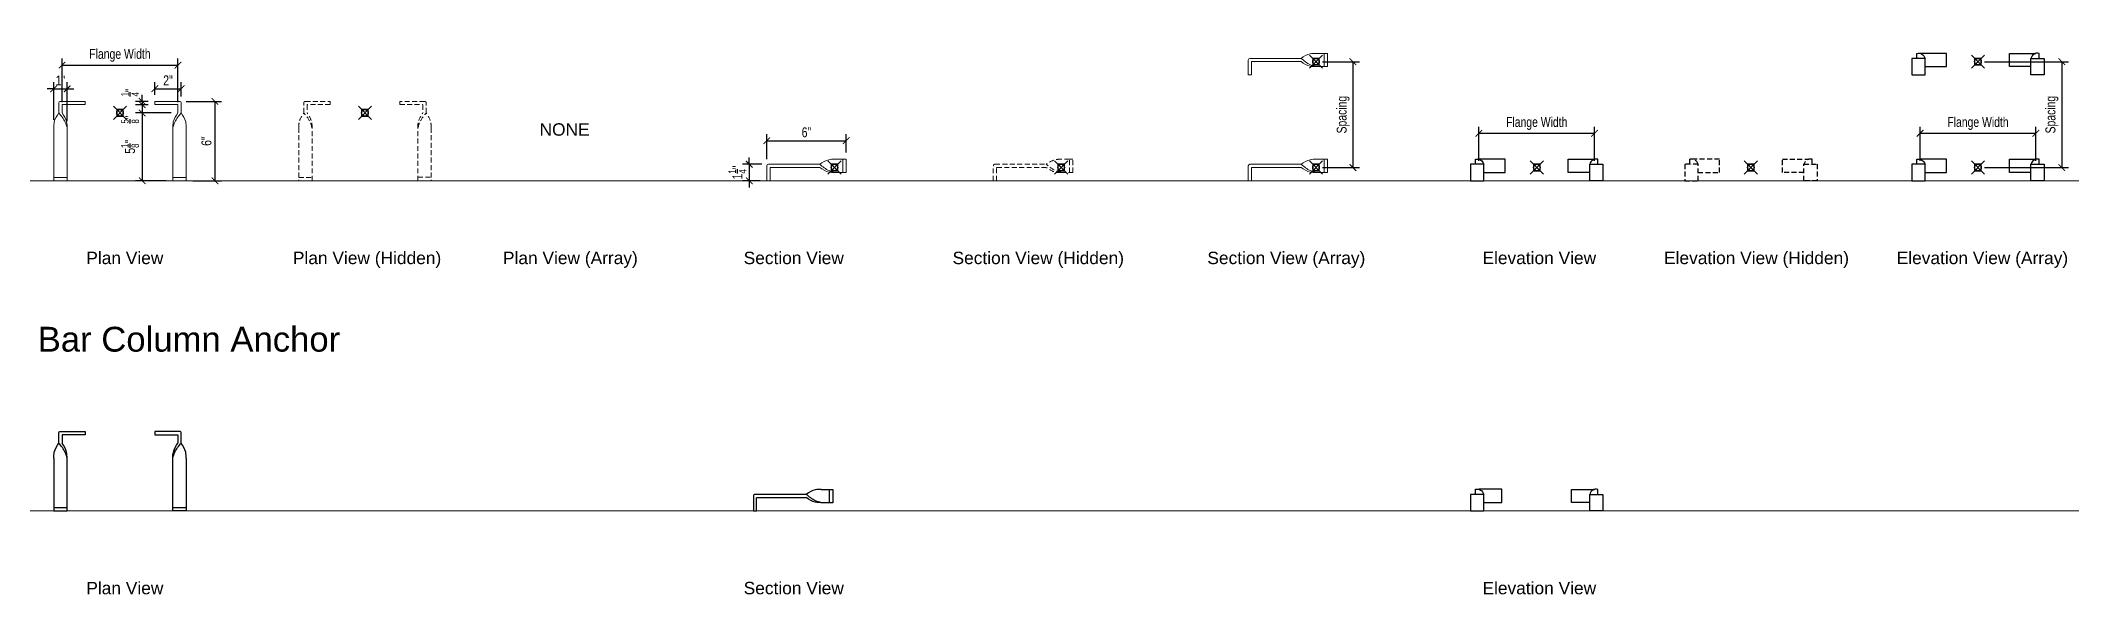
# Model space of a CAD drawing. Header units: inches. Extents: x 35 to 188, y 46 to 88.
import ezdxf
from ezdxf.enums import TextEntityAlignment as Align

# ---------------------------------------------------------------- set-up
doc = ezdxf.new("R2010")
doc.units = ezdxf.units.IN
doc.header["$LTSCALE"] = 48
doc.header["$MEASUREMENT"] = 0
doc.header["$PDMODE"] = 99
doc.header["$PDSIZE"] = 0.5
doc.linetypes.add('HIDDEN2', pattern=[0.1875, 0.125, -0.0625])
for name, color, linetype, lineweight in [('A-Anno-Dims', 211, 'Continuous', 25), ('A-Detl-Fine', 90, 'Continuous', 18), ('G-Anno-Ttlb', 213, 'Continuous', 50)]:
    doc.layers.add(name, color=color, linetype=linetype, lineweight=lineweight)
doc.layers.add('G-Anno-Nplt', color=140, linetype='Continuous', lineweight=18, plot=False)
doc.styles.add('Arch-Dim', font='arial.ttf', dxfattribs={"width": 0.75})
doc.styles.add('RomanS', font='romans.shx')
doc.dimstyles.new('Aec-Arch-I-96', dxfattribs={"dimscale": 96, "dimtxt": 0.09375, "dimasz": 0.0625, "dimexe": 0.0625, "dimexo": 0.0625, "dimgap": 0.03125, "dimtad": 1, "dimdec": 4, "dimzin": 3, "dimdsep": 46, "dimlunit": 4, "dimtxsty": 'Arch-Dim', "dimblk": 'ARCHTICK', "dimcen": 0.09375, "dimazin": 2, "dimtfac": 0.75, "dimtdec": 4, "dimtix": 1, "dimtmove": 2, "dimatfit": 2, "dimfxl": 1, "dimtolj": 1, "dimtzin": 0, "dimarcsym": 0})

# ---------------------------------------------------------------- blocks, each defined once
blk = doc.blocks.new('Anno_Title_T2')
at = {"color": 0, "linetype": 'ByBlock', "lineweight": -2, "style": 'RomanS'}
blk.add_attdef('TITLE', (0, 0.5), '', height=1.25, dxfattribs=at)
blk.add_attdef('SCALE', text='', height=0.75, dxfattribs=at).set_placement((0, -0.5), align=Align.TOP_LEFT)
blk = doc.blocks.new('_ArchTick')
at = {"color": 0, "linetype": 'ByBlock', "const_width": 0.15}
blk.add_lwpolyline([(-0.5, -0.5), (0.5, 0.5)], dxfattribs=at)
blk = doc.blocks.new('*D7')
at = {"layer": 'A-Anno-Dims', "color": 8, "lineweight": -2, "transparency": 16777216}
for p, q in [((36.5, 83.18), (36.5, 86.49)), ((36.5, 85.99), (45.25, 85.99)), ((45.25, 83.18), (45.25, 86.49))]:
    blk.add_line(p, q, dxfattribs=at)
at = {"layer": 'Defpoints', "color": 0, "transparency": 16777216}
for p in [(45.25, 85.99), (36.5, 82.68), (45.25, 82.68)]:
    blk.add_point(p, dxfattribs=at)
at = {"layer": 'A-Anno-Dims', "color": 8, "lineweight": -2, "transparency": 16777216, "xscale": 0.5, "yscale": 0.5, "zscale": 0.5, "rotation": 180}
blk.add_blockref('_ArchTick', (36.5, 85.99), dxfattribs=at)
at = {"layer": 'A-Anno-Dims', "color": 8, "lineweight": -2, "transparency": 16777216, "xscale": 0.5, "yscale": 0.5, "zscale": 0.5}
blk.add_blockref('_ArchTick', (45.25, 85.99), dxfattribs=at)
at = {"layer": 'A-Anno-Dims', "color": 0, "transparency": 16777216, "insert": (40.87, 86.73), "char_height": 0.75, "attachment_point": 5, "style": 'Arch-Dim'}
blk.add_mtext('\\A1;Flange Width', dxfattribs=at)
blk = doc.blocks.new('_Open90')
at = {"color": 0, "linetype": 'ByBlock', "lineweight": -2}
for p, q in [((0, 0), (-1, 0)), ((-0.5, 0.5), (0, 0)), ((0, 0), (-0.5, -0.5))]:
    blk.add_line(p, q, dxfattribs=at)
blk = doc.blocks.new('*D8')
at = {"layer": 'A-Anno-Dims', "color": 8, "lineweight": -2, "transparency": 16777216}
for p, q in [((43, 83.25), (42.05, 83.25)), ((43, 83), (42.05, 83)), ((42.55, 83.25), (42.55, 83.75)), ((42.55, 83.25), (42.55, 83)), ((42.55, 83), (42.55, 82.5))]:
    blk.add_line(p, q, dxfattribs=at)
at = {"layer": 'Defpoints', "color": 0, "transparency": 16777216}
for p in [(42.55, 83), (43.5, 83.25), (43.5, 83)]:
    blk.add_point(p, dxfattribs=at)
at = {"layer": 'A-Anno-Dims', "color": 8, "lineweight": -2, "transparency": 16777216, "xscale": 0.5, "yscale": 0.5, "zscale": 0.5}
for p, rotation in [((42.55, 83.25), 270), ((42.55, 83), 90)]:
    blk.add_blockref('_ArchTick', p, dxfattribs=dict(at, rotation=rotation))
at = {"layer": 'A-Anno-Dims', "color": 0, "transparency": 16777216, "insert": (41.64, 83.93), "char_height": 0.75, "attachment_point": 5, "rotation": 90, "style": 'Arch-Dim'}
blk.add_mtext('\\A1;{\\H0.750000x;\\S1/4;}"', dxfattribs=at)
blk = doc.blocks.new('*D9')
at = {"layer": 'A-Anno-Dims', "color": 8, "lineweight": -2, "transparency": 16777216}
for p, q in [((43, 83), (42.05, 83)), ((42.55, 83), (42.55, 82.38)), ((44.75, 82.38), (42.05, 82.38))]:
    blk.add_line(p, q, dxfattribs=at)
at = {"layer": 'Defpoints', "color": 0, "transparency": 16777216}
for p in [(43.5, 83), (42.55, 82.38), (45.25, 82.38)]:
    blk.add_point(p, dxfattribs=at)
at = {"layer": 'A-Anno-Dims', "color": 8, "lineweight": -2, "transparency": 16777216, "xscale": 0.5, "yscale": 0.5, "zscale": 0.5}
for p, rotation in [((42.55, 83), 90), ((42.55, 82.38), 270)]:
    blk.add_blockref('_ArchTick', p, dxfattribs=dict(at, rotation=rotation))
at = {"layer": 'A-Anno-Dims', "color": 0, "transparency": 16777216, "insert": (41.64, 81.88), "char_height": 0.75, "attachment_point": 5, "rotation": 90, "style": 'Arch-Dim'}
blk.add_mtext('\\A1;{\\H0.750000x;\\S5/8;}"', dxfattribs=at)
blk = doc.blocks.new('*D10')
at = {"layer": 'A-Anno-Dims', "color": 8, "lineweight": -2, "transparency": 16777216}
for p, q in [((44.75, 82.38), (42.05, 82.38)), ((42.55, 82.38), (42.55, 77.25)), ((44.37, 77.25), (42.05, 77.25))]:
    blk.add_line(p, q, dxfattribs=at)
at = {"layer": 'Defpoints', "color": 0, "transparency": 16777216}
for p in [(45.25, 82.38), (42.55, 77.25), (44.87, 77.25)]:
    blk.add_point(p, dxfattribs=at)
at = {"layer": 'A-Anno-Dims', "color": 8, "lineweight": -2, "transparency": 16777216, "xscale": 0.5, "yscale": 0.5, "zscale": 0.5}
for p, rotation in [((42.55, 82.38), 90), ((42.55, 77.25), 270)]:
    blk.add_blockref('_ArchTick', p, dxfattribs=dict(at, rotation=rotation))
at = {"layer": 'A-Anno-Dims', "color": 0, "transparency": 16777216, "insert": (41.63, 79.82), "char_height": 0.75, "attachment_point": 5, "rotation": 90, "style": 'Arch-Dim'}
blk.add_mtext('\\A1;5{\\H0.750000x;\\S1/8;}"', dxfattribs=at)
blk = doc.blocks.new('*D11')
at = {"layer": 'A-Anno-Dims', "color": 8, "lineweight": -2, "transparency": 16777216}
for p, q in [((45.87, 83.25), (48.55, 83.25)), ((48.05, 83.25), (48.05, 77.25)), ((46.37, 77.25), (48.55, 77.25))]:
    blk.add_line(p, q, dxfattribs=at)
at = {"layer": 'Defpoints', "color": 0, "transparency": 16777216}
for p in [(45.37, 83.25), (45.87, 77.25), (48.05, 77.25)]:
    blk.add_point(p, dxfattribs=at)
at = {"layer": 'A-Anno-Dims', "color": 8, "lineweight": -2, "transparency": 16777216, "xscale": 0.5, "yscale": 0.5, "zscale": 0.5}
for p, rotation in [((48.05, 83.25), 90), ((48.05, 77.25), 270)]:
    blk.add_blockref('_ArchTick', p, dxfattribs=dict(at, rotation=rotation))
at = {"layer": 'A-Anno-Dims', "color": 0, "transparency": 16777216, "insert": (47.41, 80.25), "char_height": 0.75, "attachment_point": 5, "rotation": 90, "style": 'Arch-Dim'}
blk.add_mtext('\\A1;6"', dxfattribs=at)
blk = doc.blocks.new('*D12')
at = {"layer": 'A-Anno-Dims', "color": 8, "lineweight": -2, "transparency": 16777216}
for p, q in [((43.5, 83.75), (43.5, 84.71)), ((45.5, 83.63), (45.5, 84.71)), ((43.5, 84.21), (45.5, 84.21))]:
    blk.add_line(p, q, dxfattribs=at)
at = {"layer": 'Defpoints', "color": 0, "transparency": 16777216}
for p in [(43.5, 83.25), (45.5, 84.21), (45.5, 83.13)]:
    blk.add_point(p, dxfattribs=at)
at = {"layer": 'A-Anno-Dims', "color": 8, "lineweight": -2, "transparency": 16777216, "xscale": 0.5, "yscale": 0.5, "zscale": 0.5, "rotation": 180}
blk.add_blockref('_ArchTick', (43.5, 84.21), dxfattribs=at)
at = {"layer": 'A-Anno-Dims', "color": 8, "lineweight": -2, "transparency": 16777216, "xscale": 0.5, "yscale": 0.5, "zscale": 0.5}
blk.add_blockref('_ArchTick', (45.5, 84.21), dxfattribs=at)
at = {"layer": 'A-Anno-Dims', "color": 0, "transparency": 16777216, "insert": (44.5, 84.84), "char_height": 0.75, "attachment_point": 5, "style": 'Arch-Dim'}
blk.add_mtext('\\A1;2"', dxfattribs=at)
blk = doc.blocks.new('*D13')
at = {"layer": 'A-Anno-Dims', "color": 8, "lineweight": -2, "transparency": 16777216}
for p, q in [((89.74, 78.88), (89.74, 80.78)), ((89.74, 80.28), (95.74, 80.28)), ((95.74, 79.38), (95.74, 80.78))]:
    blk.add_line(p, q, dxfattribs=at)
at = {"layer": 'Defpoints', "color": 0, "transparency": 16777216}
for p in [(95.74, 80.28), (89.74, 78.38), (95.74, 78.88)]:
    blk.add_point(p, dxfattribs=at)
at = {"layer": 'A-Anno-Dims', "color": 8, "lineweight": -2, "transparency": 16777216, "xscale": 0.5, "yscale": 0.5, "zscale": 0.5, "rotation": 180}
blk.add_blockref('_ArchTick', (89.74, 80.28), dxfattribs=at)
at = {"layer": 'A-Anno-Dims', "color": 8, "lineweight": -2, "transparency": 16777216, "xscale": 0.5, "yscale": 0.5, "zscale": 0.5}
blk.add_blockref('_ArchTick', (95.74, 80.28), dxfattribs=at)
at = {"layer": 'A-Anno-Dims', "color": 0, "transparency": 16777216, "insert": (92.74, 80.91), "char_height": 0.75, "attachment_point": 5, "style": 'Arch-Dim'}
blk.add_mtext('\\A1;6"', dxfattribs=at)
blk = doc.blocks.new('*D14')
at = {"layer": 'A-Anno-Dims', "color": 8, "lineweight": -2, "transparency": 16777216}
for p, q in [((89.37, 78.5), (87.92, 78.5)), ((88.42, 78.5), (88.42, 79)), ((88.42, 78.5), (88.42, 77.25)), ((89.24, 77.25), (87.92, 77.25)), ((88.42, 77.25), (88.42, 76.75))]:
    blk.add_line(p, q, dxfattribs=at)
at = {"layer": 'Defpoints', "color": 0, "transparency": 16777216}
for p in [(89.87, 78.5), (88.42, 77.25), (89.74, 77.25)]:
    blk.add_point(p, dxfattribs=at)
at = {"layer": 'A-Anno-Dims', "color": 8, "lineweight": -2, "transparency": 16777216, "xscale": 0.5, "yscale": 0.5, "zscale": 0.5}
for p, rotation in [((88.42, 78.5), 270), ((88.42, 77.25), 90)]:
    blk.add_blockref('_ArchTick', p, dxfattribs=dict(at, rotation=rotation))
at = {"layer": 'A-Anno-Dims', "color": 0, "transparency": 16777216, "insert": (87.52, 77.88), "char_height": 0.75, "attachment_point": 5, "rotation": 90, "style": 'Arch-Dim'}
blk.add_mtext('\\A1;1{\\H0.750000x;\\S1/4;}"', dxfattribs=at)
blk = doc.blocks.new('*D15')
at = {"layer": 'A-Anno-Dims', "color": 8, "lineweight": -2, "transparency": 16777216}
for p, q in [((131.74, 86.25), (134.53, 86.25)), ((134.03, 86.25), (134.03, 78.25)), ((131.74, 78.25), (134.53, 78.25))]:
    blk.add_line(p, q, dxfattribs=at)
at = {"layer": 'Defpoints', "color": 0, "transparency": 16777216}
for p in [(131.24, 86.25), (131.24, 78.25), (134.03, 78.25)]:
    blk.add_point(p, dxfattribs=at)
at = {"layer": 'A-Anno-Dims', "color": 8, "lineweight": -2, "transparency": 16777216, "xscale": 0.5, "yscale": 0.5, "zscale": 0.5}
for p, rotation in [((134.03, 86.25), 90), ((134.03, 78.25), 270)]:
    blk.add_blockref('_ArchTick', p, dxfattribs=dict(at, rotation=rotation))
at = {"layer": 'A-Anno-Dims', "color": 0, "transparency": 16777216, "insert": (133.29, 82.25), "char_height": 0.75, "attachment_point": 5, "rotation": 90, "style": 'Arch-Dim'}
blk.add_mtext('\\A1;Spacing', dxfattribs=at)
blk = doc.blocks.new('*D4')
at = {"layer": 'A-Anno-Dims', "color": 8, "lineweight": -2, "transparency": 16777216}
for p, q in [((176.88, 78.75), (176.88, 81.34)), ((185.63, 78.75), (185.63, 81.34)), ((176.88, 80.84), (185.63, 80.84))]:
    blk.add_line(p, q, dxfattribs=at)
at = {"layer": 'Defpoints', "color": 0, "transparency": 16777216}
for p in [(185.63, 80.84), (176.88, 78.25), (185.63, 78.25)]:
    blk.add_point(p, dxfattribs=at)
at = {"layer": 'A-Anno-Dims', "color": 8, "lineweight": -2, "transparency": 16777216, "xscale": 0.5, "yscale": 0.5, "zscale": 0.5, "rotation": 180}
blk.add_blockref('_ArchTick', (176.88, 80.84), dxfattribs=at)
at = {"layer": 'A-Anno-Dims', "color": 8, "lineweight": -2, "transparency": 16777216, "xscale": 0.5, "yscale": 0.5, "zscale": 0.5}
blk.add_blockref('_ArchTick', (185.63, 80.84), dxfattribs=at)
at = {"layer": 'A-Anno-Dims', "color": 0, "transparency": 16777216, "insert": (181.26, 81.58), "char_height": 0.75, "attachment_point": 5, "style": 'Arch-Dim'}
blk.add_mtext('\\A1;Flange Width', dxfattribs=at)
blk = doc.blocks.new('*D16')
at = {"layer": 'A-Anno-Dims', "color": 8, "lineweight": -2, "transparency": 16777216}
for p, q in [((181.76, 86.25), (188.09, 86.25)), ((187.59, 86.25), (187.59, 78.25)), ((181.76, 78.25), (188.09, 78.25))]:
    blk.add_line(p, q, dxfattribs=at)
at = {"layer": 'Defpoints', "color": 0, "transparency": 16777216}
for p in [(181.26, 86.25), (181.26, 78.25), (187.59, 78.25)]:
    blk.add_point(p, dxfattribs=at)
at = {"layer": 'A-Anno-Dims', "color": 8, "lineweight": -2, "transparency": 16777216, "xscale": 0.5, "yscale": 0.5, "zscale": 0.5}
for p, rotation in [((187.59, 86.25), 90), ((187.59, 78.25), 270)]:
    blk.add_blockref('_ArchTick', p, dxfattribs=dict(at, rotation=rotation))
at = {"layer": 'A-Anno-Dims', "color": 0, "transparency": 16777216, "insert": (186.85, 82.25), "char_height": 0.75, "attachment_point": 5, "rotation": 90, "style": 'Arch-Dim'}
blk.add_mtext('\\A1;Spacing', dxfattribs=at)
blk = doc.blocks.new('*D5')
at = {"layer": 'A-Anno-Dims', "color": 8, "lineweight": -2, "transparency": 16777216}
for p, q in [((143.54, 78.75), (143.54, 81.34)), ((152.29, 78.75), (152.29, 81.34)), ((143.54, 80.84), (152.29, 80.84))]:
    blk.add_line(p, q, dxfattribs=at)
at = {"layer": 'Defpoints', "color": 0, "transparency": 16777216}
for p in [(152.29, 80.84), (143.54, 78.25), (152.29, 78.25)]:
    blk.add_point(p, dxfattribs=at)
at = {"layer": 'A-Anno-Dims', "color": 8, "lineweight": -2, "transparency": 16777216, "xscale": 0.5, "yscale": 0.5, "zscale": 0.5, "rotation": 180}
blk.add_blockref('_ArchTick', (143.54, 80.84), dxfattribs=at)
at = {"layer": 'A-Anno-Dims', "color": 8, "lineweight": -2, "transparency": 16777216, "xscale": 0.5, "yscale": 0.5, "zscale": 0.5}
blk.add_blockref('_ArchTick', (152.29, 80.84), dxfattribs=at)
at = {"layer": 'A-Anno-Dims', "color": 0, "transparency": 16777216, "insert": (147.92, 81.58), "char_height": 0.75, "attachment_point": 5, "style": 'Arch-Dim'}
blk.add_mtext('\\A1;Flange Width', dxfattribs=at)
blk = doc.blocks.new('*D6')
at = {"layer": 'A-Anno-Dims', "color": 8, "lineweight": -2, "transparency": 16777216}
for p, q in [((35.87, 81.86), (35.87, 84.7)), ((36.88, 81.75), (36.88, 84.7)), ((35.87, 84.2), (35.37, 84.2)), ((35.87, 84.2), (36.88, 84.2)), ((36.88, 84.2), (37.38, 84.2))]:
    blk.add_line(p, q, dxfattribs=at)
at = {"layer": 'Defpoints', "color": 0, "transparency": 16777216}
for p in [(36.88, 84.2), (35.87, 81.36), (36.88, 81.25)]:
    blk.add_point(p, dxfattribs=at)
at = {"layer": 'A-Anno-Dims', "color": 8, "lineweight": -2, "transparency": 16777216, "xscale": 0.5, "yscale": 0.5, "zscale": 0.5}
blk.add_blockref('_ArchTick', (35.87, 84.2), dxfattribs=at)
at = {"layer": 'A-Anno-Dims', "color": 8, "lineweight": -2, "transparency": 16777216, "xscale": 0.5, "yscale": 0.5, "zscale": 0.5, "rotation": 180}
blk.add_blockref('_ArchTick', (36.88, 84.2), dxfattribs=at)
at = {"layer": 'A-Anno-Dims', "color": 0, "transparency": 16777216, "insert": (36.37, 84.83), "char_height": 0.75, "attachment_point": 5, "style": 'Arch-Dim'}
blk.add_mtext('\\A1;1"', dxfattribs=at)
blk = doc.blocks.new('AecDtl_BarColumnAnchorPlanLeft')
at = {"color": 0, "linetype": 'ByBlock', "lineweight": -2, "ltscale": 0.0625}
blk.add_lwpolyline([(-0.25, 0), (-0.25, 0.75, -0.414221), (-0.12, 0.88), (1.75, 0.88), (1.75, 0.62), (0.02, 0.62, 0.414214), (0, 0.6), (0, 0)], format="xyb", dxfattribs=at)
for points in [[(-0.63, -1.13), (-0.63, -5.12), (0.38, -5.12), (0.38, -1.13)], [(-0.63, -4.88), (0.38, -4.88)]]:
    blk.add_lwpolyline(points, dxfattribs=at)
for points in [[(-0.63, -1.13), (-0.59, -0.68), (-0.25, 0)], [(0.38, -1.13), (0.24, -0.7), (-0.25, 0)], [(0.38, -1.13), (0.34, -0.68), (0, 0)]]:
    blk.add_spline(points, degree=3, dxfattribs=at)
blk = doc.blocks.new('AecDtl_BarColumnAnchorPlanRight')
at = {"color": 0, "linetype": 'ByBlock', "lineweight": -2, "ltscale": 0.0625}
blk.add_lwpolyline([(0.25, 0), (0.25, 0.75, 0.414221), (0.12, 0.88), (-1.75, 0.88), (-1.75, 0.62), (-0.02, 0.62, -0.414214), (0, 0.6), (0, 0)], format="xyb", dxfattribs=at)
for points in [[(0.62, -1.13), (0.62, -5.12), (-0.38, -5.12), (-0.38, -1.13)], [(-0.38, -4.87), (0.62, -4.87)]]:
    blk.add_lwpolyline(points, dxfattribs=at)
for points in [[(-0.38, -1.13), (-0.34, -0.68), (0, 0)], [(-0.38, -1.13), (-0.24, -0.7), (0.25, 0)], [(0.62, -1.13), (0.59, -0.68), (0.25, 0)]]:
    blk.add_spline(points, degree=3, dxfattribs=at)
blk = doc.blocks.new('AecDtl_BarColumnAnchorSection')
at = {"color": 0, "linetype": 'ByBlock', "lineweight": -2, "ltscale": 0.0625}
blk.add_line((0.62, -0.38), (0.62, 0.62), dxfattribs=at)
blk.add_lwpolyline([(-1.12, 0.25), (-5, 0.25, 0.414214), (-5.12, 0.12), (-5.12, -1), (-4.88, -1), (-4.88, -0.02, -0.414214), (-4.85, 0), (-1.12, 0)], format="xyb", dxfattribs=at)
blk.add_lwpolyline([(0, 0.62), (0.62, 0.62), (0.88, 0.62), (0.88, -0.38), (0.62, -0.38), (0, -0.38)], dxfattribs=at)
for points in [[(0, 0.62), (-0.44, 0.59), (-1.12, 0.25)], [(0, -0.38), (-0.42, -0.24), (-1.12, 0.25)], [(0, -0.38), (-0.44, -0.34), (-1.12, 0)]]:
    blk.add_spline(points, degree=3, dxfattribs=at)
blk = doc.blocks.new('AecDtl_BarColumnAnchorElevationLeft')
at = {"color": 0, "linetype": 'ByBlock', "lineweight": -2, "ltscale": 0.0625}
for p, q in [((-0.15, 0.25), (-0.15, 0.25)), ((-0.15, 0.25), (-0.15, 0.25)), ((-0.14, 0.25), (-0.14, 0.25)), ((-0.14, 0.25), (-0.14, 0.25)), ((-0.14, 0.25), (-0.14, 0.25)), ((-0.14, 0.25), (-0.14, 0.25)), ((-0.13, 0.25), (-0.13, 0.25)), ((-0.13, 0.25), (-0.13, 0.25)), ((-0.13, 0.25), (-0.13, 0.25)), ((-0.13, 0.25), (-0.13, 0.25)), ((-0.13, 0.25), (-0.13, 0.25)), ((-0.13, 0.25), (-0.13, 0.25)), ((-0.13, 0.25), (-0.13, 0.25)), ((-0.13, 0.25), (-0.13, 0.25))]:
    blk.add_line(p, q, dxfattribs=at)
blk.add_lwpolyline([(-0.63, -1), (0.37, -1), (0.37, 0.25), (-0.63, 0.25)], close=True, dxfattribs=at)
blk.add_lwpolyline([(-0.25, 0.25), (-0.25, 0.63, -0.414212), (0.37, 0.25)], format="xyb", dxfattribs=at)
blk.add_lwpolyline([(0.37, -0.37), (1.75, -0.37), (1.75, 0.63), (0, 0.63)], dxfattribs=at)
blk = doc.blocks.new('AecDtl_BarColumnAnchorElevationRight')
at = {"color": 0, "linetype": 'ByBlock', "lineweight": -2, "ltscale": 0.0625}
for p, q in [((0.13, 0.25), (0.13, 0.25)), ((0.13, 0.25), (0.13, 0.25)), ((0.13, 0.25), (0.13, 0.25)), ((0.13, 0.25), (0.13, 0.25)), ((0.13, 0.25), (0.13, 0.25)), ((0.13, 0.25), (0.13, 0.25)), ((0.13, 0.25), (0.13, 0.25)), ((0.13, 0.25), (0.13, 0.25)), ((0.14, 0.25), (0.14, 0.25)), ((0.14, 0.25), (0.14, 0.25)), ((0.14, 0.25), (0.14, 0.25)), ((0.14, 0.25), (0.14, 0.25)), ((0.15, 0.25), (0.15, 0.25)), ((0.15, 0.25), (0.15, 0.25))]:
    blk.add_line(p, q, dxfattribs=at)
blk.add_lwpolyline([(-0.37, -0.37), (-1.75, -0.37), (-1.75, 0.62), (0, 0.62)], dxfattribs=at)
blk.add_lwpolyline([(0.25, 0.25), (0.25, 0.62, 0.414212), (-0.37, 0.25)], format="xyb", dxfattribs=at)
blk.add_lwpolyline([(0.62, -1), (-0.37, -1), (-0.37, 0.25), (0.62, 0.25)], close=True, dxfattribs=at)

msp = doc.modelspace()

# ---------------------------------------------------------------- linework, layer by layer
at = {"layer": 'A-Anno-Dims'}
for p in [(131.24319, 86.25368), (181.25863, 86.25368), (40.87262, 82.37868), (59.38334, 82.37868), (94.86794, 78.25368), (111.986, 78.25368), (131.24319, 78.25368), (147.91984, 78.25368), (164.10583, 78.25368), (181.25863, 78.25368)]:
    msp.add_point(p, dxfattribs=at)
at = {"layer": 'A-Detl-Fine'}
for p, q in [((131.86819, 85.87868), (131.86819, 86.87868)), ((95.49294, 77.87868), (95.49294, 78.87868)), ((131.86819, 77.87868), (131.86819, 78.87868))]:
    msp.add_line(p, q, dxfattribs=at)
at = {"layer": 'A-Detl-Fine', "linetype": 'Continuous', "lineweight": -3}
for p, q in [((176.73507, 86.50422), (176.73507, 86.50422)), ((176.73507, 86.50422), (176.73507, 86.50422)), ((176.74212, 86.50407), (176.74212, 86.50407)), ((176.74212, 86.50407), (176.74212, 86.50407)), ((176.74629, 86.50398), (176.74629, 86.50398)), ((176.74629, 86.50398), (176.74629, 86.50398)), ((176.74904, 86.50392), (176.74904, 86.50392)), ((176.74904, 86.50392), (176.74904, 86.50392)), ((176.75042, 86.50389), (176.75042, 86.50389)), ((176.75042, 86.50389), (176.75042, 86.50389)), ((176.75316, 86.50383), (176.75317, 86.50383)), ((176.75316, 86.50383), (176.75317, 86.50383)), ((176.75726, 86.50374), (176.75727, 86.50374)), ((176.75726, 86.50374), (176.75727, 86.50374)), ((185.75999, 86.50374), (185.75998, 86.50374)), ((185.75999, 86.50374), (185.75998, 86.50374)), ((185.76409, 86.50383), (185.76408, 86.50383)), ((185.76409, 86.50383), (185.76408, 86.50383)), ((185.76683, 86.50389), (185.76683, 86.50389)), ((185.76683, 86.50389), (185.76683, 86.50389)), ((185.76821, 86.50392), (185.76821, 86.50392)), ((185.76821, 86.50392), (185.76821, 86.50392)), ((185.77097, 86.50398), (185.77096, 86.50398)), ((185.77097, 86.50398), (185.77096, 86.50398)), ((185.77513, 86.50407), (185.77513, 86.50407)), ((185.77513, 86.50407), (185.77513, 86.50407)), ((185.78218, 86.50422), (185.78218, 86.50422)), ((185.78218, 86.50422), (185.78218, 86.50422)), ((143.39629, 78.50422), (143.39629, 78.50422)), ((143.39629, 78.50422), (143.39629, 78.50422)), ((143.40333, 78.50407), (143.40333, 78.50407)), ((143.40333, 78.50407), (143.40333, 78.50407)), ((143.4075, 78.50398), (143.4075, 78.50398)), ((143.4075, 78.50398), (143.4075, 78.50398)), ((143.41026, 78.50392), (143.41026, 78.50392)), ((143.41026, 78.50392), (143.41026, 78.50392)), ((143.41163, 78.50389), (143.41163, 78.50389)), ((143.41163, 78.50389), (143.41163, 78.50389)), ((143.41437, 78.50383), (143.41438, 78.50383)), ((143.41437, 78.50383), (143.41438, 78.50383)), ((143.41847, 78.50374), (143.41848, 78.50374)), ((143.41847, 78.50374), (143.41848, 78.50374)), ((152.4212, 78.50374), (152.4212, 78.50374)), ((152.4212, 78.50374), (152.4212, 78.50374)), ((152.4253, 78.50383), (152.4253, 78.50383)), ((152.4253, 78.50383), (152.4253, 78.50383)), ((152.42804, 78.50389), (152.42804, 78.50389)), ((152.42804, 78.50389), (152.42804, 78.50389)), ((152.42942, 78.50392), (152.42942, 78.50392)), ((152.42942, 78.50392), (152.42942, 78.50392)), ((152.43218, 78.50398), (152.43218, 78.50398)), ((152.43218, 78.50398), (152.43218, 78.50398)), ((152.43635, 78.50407), (152.43634, 78.50407)), ((152.43635, 78.50407), (152.43634, 78.50407)), ((152.44339, 78.50422), (152.44339, 78.50422)), ((152.44339, 78.50422), (152.44339, 78.50422)), ((185.75999, 78.50374), (185.75998, 78.50374)), ((185.75999, 78.50374), (185.75998, 78.50374)), ((185.76409, 78.50383), (185.76408, 78.50383)), ((185.76409, 78.50383), (185.76408, 78.50383)), ((185.76683, 78.50389), (185.76683, 78.50389)), ((185.76683, 78.50389), (185.76683, 78.50389)), ((185.76821, 78.50392), (185.76821, 78.50392)), ((185.76821, 78.50392), (185.76821, 78.50392)), ((185.77097, 78.50398), (185.77096, 78.50398)), ((185.77097, 78.50398), (185.77096, 78.50398)), ((185.77513, 78.50407), (185.77513, 78.50407)), ((185.77513, 78.50407), (185.77513, 78.50407)), ((185.78218, 78.50422), (185.78218, 78.50422)), ((185.78218, 78.50422), (185.78218, 78.50422))]:
    msp.add_line(p, q, dxfattribs=at)
at = {"layer": 'A-Detl-Fine', "linetype": 'HIDDEN2', "ltscale": 0.0625}
for p, q in [((106.861, 77.25368), (106.861, 78.37868)), ((106.986, 78.50368), (110.861, 78.50368)), ((107.111, 77.25368), (107.111, 78.23288)), ((107.1318, 78.25368), (110.861, 78.25368)), ((112.611, 77.87868), (112.611, 78.87868)), ((106.861, 77.25368), (107.111, 77.25368))]:
    msp.add_line(p, q, dxfattribs=at)
at = {"layer": 'A-Detl-Fine', "linetype": 'HIDDEN2', "lineweight": -3, "ltscale": 0.0625}
for p, q in [((159.58228, 78.50422), (159.58228, 78.50422)), ((159.58228, 78.50422), (159.58228, 78.50422)), ((159.58932, 78.50407), (159.58933, 78.50407)), ((159.58932, 78.50407), (159.58933, 78.50407)), ((159.59349, 78.50398), (159.59349, 78.50398)), ((159.59349, 78.50398), (159.59349, 78.50398)), ((159.59625, 78.50392), (159.59625, 78.50392)), ((159.59625, 78.50392), (159.59625, 78.50392)), ((159.59763, 78.50389), (159.59763, 78.50389)), ((159.59763, 78.50389), (159.59763, 78.50389)), ((159.60037, 78.50383), (159.60037, 78.50383)), ((159.60037, 78.50383), (159.60037, 78.50383)), ((159.60447, 78.50374), (159.60447, 78.50374)), ((159.60447, 78.50374), (159.60447, 78.50374)), ((168.6072, 78.50374), (168.60719, 78.50374)), ((168.6072, 78.50374), (168.60719, 78.50374)), ((168.6113, 78.50383), (168.61129, 78.50383)), ((168.6113, 78.50383), (168.61129, 78.50383)), ((168.61404, 78.50389), (168.61404, 78.50389)), ((168.61404, 78.50389), (168.61404, 78.50389)), ((168.61541, 78.50392), (168.61541, 78.50392)), ((168.61541, 78.50392), (168.61541, 78.50392)), ((168.61817, 78.50398), (168.61817, 78.50398)), ((168.61817, 78.50398), (168.61817, 78.50398)), ((168.62234, 78.50407), (168.62234, 78.50407)), ((168.62234, 78.50407), (168.62234, 78.50407)), ((168.62938, 78.50422), (168.62938, 78.50422)), ((168.62938, 78.50422), (168.62938, 78.50422))]:
    msp.add_line(p, q, dxfattribs=at)
at = {"layer": 'A-Detl-Fine'}
for points in [[(130.11819, 86.50368), (126.24319, 86.50368, 0.414213562), (126.11819, 86.37868), (126.11819, 85.25368), (126.36819, 85.25368), (126.36819, 86.23288, -0.414213562), (126.38899, 86.25368), (130.11819, 86.25368)], [(36.24762, 82.37868), (36.24762, 83.12873, -0.414221259), (36.37263, 83.25373), (38.24762, 83.25373), (38.24762, 83.00368), (36.51842, 83.00368, 0.414213562), (36.49762, 82.98288), (36.49762, 82.37868)], [(45.49762, 82.37868), (45.49762, 83.12873, 0.414221259), (45.37262, 83.25373), (43.49762, 83.25373), (43.49762, 83.00368), (45.22682, 83.00368, -0.414213562), (45.24762, 82.98288), (45.24762, 82.37868)], [(93.74294, 78.50368), (89.86794, 78.50368, 0.414213562), (89.74294, 78.37868), (89.74294, 77.25368), (89.99294, 77.25368), (89.99294, 78.23288, -0.414213562), (90.01374, 78.25368), (93.74294, 78.25368)], [(130.11819, 78.25368), (126.38899, 78.25368, 0.414213562), (126.36819, 78.23288), (126.36819, 77.25368), (126.11819, 77.25368), (126.11819, 78.37868, -0.414213562), (126.24319, 78.50368), (130.11819, 78.50368)]]:
    msp.add_lwpolyline(points, format="xyb", dxfattribs=at)
for points in [[(131.24319, 85.87868), (131.86819, 85.87868), (132.11819, 85.87868), (132.11819, 86.87868), (131.86819, 86.87868), (131.24319, 86.87868)], [(35.87262, 81.25368), (35.87262, 77.25368), (36.87262, 77.25368), (36.87542, 81.25368)], [(45.87262, 81.25368), (45.87262, 77.25368), (44.87262, 77.25368), (44.86982, 81.25368)], [(94.86794, 78.87868), (95.49294, 78.87868), (95.74294, 78.87868), (95.74294, 77.87868), (95.49294, 77.87868), (94.86794, 77.87868)], [(131.24319, 77.87868), (131.86819, 77.87868), (132.11819, 77.87868), (132.11819, 78.87868), (131.86819, 78.87868), (131.24319, 78.87868)], [(35.87262, 77.50368), (36.87262, 77.50368)], [(44.87244, 77.50998), (45.87244, 77.50998)]]:
    msp.add_lwpolyline(points, dxfattribs=at)
at = {"layer": 'A-Detl-Fine', "linetype": 'Continuous', "lineweight": -3}
for points in [[(176.25863, 85.25368), (177.25862, 85.25368), (177.25862, 86.50368), (176.25863, 86.50368)], [(186.25862, 85.25368), (185.25863, 85.25368), (185.25863, 86.50368), (186.25862, 86.50368)], [(142.91984, 77.25368), (143.91984, 77.25368), (143.91984, 78.50368), (142.91984, 78.50368)], [(152.91984, 77.25368), (151.91984, 77.25368), (151.91984, 78.50368), (152.91984, 78.50368)], [(176.25863, 77.25368), (177.25862, 77.25368), (177.25862, 78.50368), (176.25863, 78.50368)], [(186.25862, 77.25368), (185.25863, 77.25368), (185.25863, 78.50368), (186.25862, 78.50368)]]:
    msp.add_lwpolyline(points, close=True, dxfattribs=at)
for points in [[(176.63363, 86.50644), (176.63363, 86.87868, -0.414212404), (177.25862, 86.50368)], [(185.88363, 86.50644), (185.88363, 86.87868, 0.414212404), (185.25863, 86.50368)], [(143.29484, 78.50644), (143.29484, 78.87868, -0.414212404), (143.91984, 78.50368)], [(152.54484, 78.50644), (152.54484, 78.87868, 0.414212404), (151.91984, 78.50368)], [(176.63363, 78.50644), (176.63363, 78.87868, -0.414212404), (177.25862, 78.50368)], [(185.88363, 78.50644), (185.88363, 78.87868, 0.414212404), (185.25863, 78.50368)]]:
    msp.add_lwpolyline(points, format="xyb", dxfattribs=at)
for points in [[(177.25862, 85.87868), (178.88362, 85.87868), (178.88362, 86.87868), (176.88363, 86.87868)], [(185.25863, 85.87868), (183.63363, 85.87868), (183.63363, 86.87868), (185.63363, 86.87868)], [(143.91984, 77.87868), (145.54484, 77.87868), (145.54484, 78.87868), (143.54484, 78.87868)], [(151.91984, 77.87868), (150.29484, 77.87868), (150.29484, 78.87868), (152.29484, 78.87868)], [(177.25862, 77.87868), (178.88362, 77.87868), (178.88362, 78.87868), (176.88363, 78.87868)], [(185.25863, 77.87868), (183.63363, 77.87868), (183.63363, 78.87868), (185.63363, 78.87868)]]:
    msp.add_lwpolyline(points, dxfattribs=at)
at = {"layer": 'A-Detl-Fine', "linetype": 'HIDDEN2', "ltscale": 0.0625}
for points in [[(54.75834, 82.37868), (54.75834, 83.12873, -0.414221259), (54.88334, 83.25373), (56.75834, 83.25373), (56.75834, 83.00368), (55.02914, 83.00368, 0.414213562), (55.00834, 82.98288), (55.00834, 82.37868)], [(64.00834, 82.37868), (64.00834, 83.12873, 0.414221259), (63.88334, 83.25373), (62.00834, 83.25373), (62.00834, 83.00368), (63.73754, 83.00368, -0.414213562), (63.75834, 82.98288), (63.75834, 82.37868)]]:
    msp.add_lwpolyline(points, format="xyb", dxfattribs=at)
for points in [[(54.38334, 81.25368), (54.38334, 77.25368), (55.38334, 77.25368), (55.38614, 81.25368)], [(64.38334, 81.25368), (64.38334, 77.25368), (63.38334, 77.25368), (63.38054, 81.25368)], [(111.986, 77.87868), (112.611, 77.87868), (112.861, 77.87868), (112.861, 78.87868), (112.611, 78.87868), (111.986, 78.87868)], [(54.38334, 77.50368), (55.38334, 77.50368)], [(63.38315, 77.52294), (64.38315, 77.52294)]]:
    msp.add_lwpolyline(points, dxfattribs=at)
at = {"layer": 'A-Detl-Fine', "linetype": 'HIDDEN2', "lineweight": -3, "ltscale": 0.0625}
for points in [[(159.10583, 77.25368), (160.10583, 77.25368), (160.10583, 78.50368), (159.10583, 78.50368)], [(169.10583, 77.25368), (168.10583, 77.25368), (168.10583, 78.50368), (169.10583, 78.50368)]]:
    msp.add_lwpolyline(points, close=True, dxfattribs=at)
for points in [[(159.48083, 78.50644), (159.48083, 78.87868, -0.414212404), (160.10583, 78.50368)], [(168.73083, 78.50644), (168.73083, 78.87868, 0.414212404), (168.10583, 78.50368)]]:
    msp.add_lwpolyline(points, format="xyb", dxfattribs=at)
for points in [[(160.10583, 77.87868), (161.73083, 77.87868), (161.73083, 78.87868), (159.73083, 78.87868)], [(168.10583, 77.87868), (166.48083, 77.87868), (166.48083, 78.87868), (168.48083, 78.87868)]]:
    msp.add_lwpolyline(points, dxfattribs=at)
at = {"layer": 'A-Detl-Fine', "linetype": 'HIDDEN2', "ltscale": 0.0625}
for centre, radius in [((106.986, 78.37868), 0.125), ((107.1318, 78.23288), 0.0208)]:
    msp.add_arc(centre, radius, 90, 180, dxfattribs=at)
at = {"layer": 'A-Detl-Fine'}
for points in [[(131.24319, 86.87868), (130.80134, 86.84577), (130.11819, 86.50368)], [(131.24319, 85.87588), (130.82139, 86.01608), (130.11819, 86.50368)], [(131.24319, 85.87588), (130.80134, 85.90878), (130.11819, 86.25368)], [(35.87262, 81.25368), (35.90553, 81.69553), (36.24762, 82.37868)], [(36.87542, 81.25368), (36.73522, 81.67548), (36.24762, 82.37868)], [(36.87542, 81.25368), (36.84252, 81.69553), (36.49762, 82.37868)], [(44.86982, 81.25368), (44.90273, 81.69553), (45.24762, 82.37868)], [(44.86982, 81.25368), (45.01002, 81.67548), (45.49762, 82.37868)], [(45.87262, 81.25368), (45.83972, 81.69553), (45.49762, 82.37868)], [(94.86794, 78.87868), (94.42609, 78.84577), (93.74294, 78.50368)], [(94.86794, 77.87588), (94.44614, 78.01608), (93.74294, 78.50368)], [(94.86794, 77.87588), (94.42609, 77.90878), (93.74294, 78.25368)], [(131.24319, 78.87868), (130.80134, 78.84577), (130.11819, 78.50368)], [(131.24319, 77.87588), (130.82139, 78.01608), (130.11819, 78.50368)], [(131.24319, 77.87588), (130.80134, 77.90878), (130.11819, 78.25368)]]:
    msp.add_spline(points, degree=3, dxfattribs=at)
at = {"layer": 'A-Detl-Fine', "linetype": 'HIDDEN2', "ltscale": 0.0625}
for points in [[(54.38334, 81.25368), (54.41624, 81.69553), (54.75834, 82.37868)], [(55.38614, 81.25368), (55.24594, 81.67548), (54.75834, 82.37868)], [(55.38614, 81.25368), (55.35324, 81.69553), (55.00834, 82.37868)], [(63.38054, 81.25368), (63.41344, 81.69553), (63.75834, 82.37868)], [(63.38054, 81.25368), (63.52074, 81.67548), (64.00834, 82.37868)], [(64.38334, 81.25368), (64.35044, 81.69553), (64.00834, 82.37868)], [(111.986, 78.87868), (111.54415, 78.84577), (110.861, 78.50368)], [(111.986, 77.87588), (111.5642, 78.01608), (110.861, 78.50368)], [(111.986, 77.87588), (111.54415, 77.90878), (110.861, 78.25368)]]:
    msp.add_spline(points, degree=3, dxfattribs=at)
at = {"layer": 'G-Anno-Nplt'}
for p in [(1049.99387, 77.25368), (1049.99387, 52.30629)]:
    msp.add_xline(p, (1, 0), dxfattribs=at)

# ---------------------------------------------------------------- block references
for name, p in [('AecDtl_BarColumnAnchorPlanLeft', (36.49762, 57.43129)), ('AecDtl_BarColumnAnchorPlanRight', (45.24762, 57.43129)), ('AecDtl_BarColumnAnchorSection', (93.85155, 53.30629)), ('AecDtl_BarColumnAnchorElevationLeft', (143.54484, 53.30629)), ('AecDtl_BarColumnAnchorElevationRight', (152.29484, 53.30629))]:
    msp.add_blockref(name, p)
at = {"layer": 'G-Anno-Ttlb'}
ref = msp.add_blockref('Anno_Title_T2', (72.57343, 80.28459), dxfattribs=dict(at, xscale=0.75, yscale=0.75, zscale=0.75))
ref.add_attrib('TITLE', 'NONE', (72.57343, 80.65959), dxfattribs={"layer": '0', "color": 0, "linetype": 'ByBlock', "lineweight": -2, "height": 0.9375, "style": 'Arch-Dim'})
ref = msp.add_blockref('Anno_Title_T2', (38.32784, 70.57833), dxfattribs=dict(at, xscale=0.75, yscale=0.75, zscale=0.75))
ref.add_attrib('TITLE', 'Plan View', (38.32784, 70.95333), dxfattribs={"layer": '0', "color": 0, "linetype": 'ByBlock', "lineweight": -2, "height": 0.9375, "style": 'Arch-Dim'})
ref = msp.add_blockref('Anno_Title_T2', (53.93869, 70.57833), dxfattribs=dict(at, xscale=0.75, yscale=0.75, zscale=0.75))
ref.add_attrib('TITLE', 'Plan View (Hidden)', (53.93869, 70.95333), dxfattribs={"layer": '0', "color": 0, "linetype": 'ByBlock', "lineweight": -2, "height": 0.9375, "style": 'Arch-Dim'})
ref = msp.add_blockref('Anno_Title_T2', (69.80927, 70.57833), dxfattribs=dict(at, xscale=0.75, yscale=0.75, zscale=0.75))
ref.add_attrib('TITLE', 'Plan View (Array)', (69.80927, 70.95333), dxfattribs={"layer": '0', "color": 0, "linetype": 'ByBlock', "lineweight": -2, "height": 0.9375, "style": 'Arch-Dim'})
ref = msp.add_blockref('Anno_Title_T2', (87.99716, 70.57833), dxfattribs=dict(at, xscale=0.75, yscale=0.75, zscale=0.75))
ref.add_attrib('TITLE', 'Section View', (87.99716, 70.95333), dxfattribs={"layer": '0', "color": 0, "linetype": 'ByBlock', "lineweight": -2, "height": 0.9375, "style": 'Arch-Dim'})
ref = msp.add_blockref('Anno_Title_T2', (103.77925, 70.57833), dxfattribs=dict(at, xscale=0.75, yscale=0.75, zscale=0.75))
ref.add_attrib('TITLE', 'Section View (Hidden)', (103.77925, 70.95333), dxfattribs={"layer": '0', "color": 0, "linetype": 'ByBlock', "lineweight": -2, "height": 0.9375, "style": 'Arch-Dim'})
ref = msp.add_blockref('Anno_Title_T2', (123.03409, 70.57833), dxfattribs=dict(at, xscale=0.75, yscale=0.75, zscale=0.75))
ref.add_attrib('TITLE', 'Section View (Array)', (123.03409, 70.95333), dxfattribs={"layer": '0', "color": 0, "linetype": 'ByBlock', "lineweight": -2, "height": 0.9375, "style": 'Arch-Dim'})
ref = msp.add_blockref('Anno_Title_T2', (143.82124, 70.57833), dxfattribs=dict(at, xscale=0.75, yscale=0.75, zscale=0.75))
ref.add_attrib('TITLE', 'Elevation View', (143.82124, 70.95333), dxfattribs={"layer": '0', "color": 0, "linetype": 'ByBlock', "lineweight": -2, "height": 0.9375, "style": 'Arch-Dim'})
ref = msp.add_blockref('Anno_Title_T2', (157.53976, 70.57833), dxfattribs=dict(at, xscale=0.75, yscale=0.75, zscale=0.75))
ref.add_attrib('TITLE', 'Elevation View (Hidden)', (157.53976, 70.95333), dxfattribs={"layer": '0', "color": 0, "linetype": 'ByBlock', "lineweight": -2, "height": 0.9375, "style": 'Arch-Dim'})
ref = msp.add_blockref('Anno_Title_T2', (175.11851, 70.57833), dxfattribs=dict(at, xscale=0.75, yscale=0.75, zscale=0.75))
ref.add_attrib('TITLE', 'Elevation View (Array)', (175.11851, 70.95333), dxfattribs={"layer": '0', "color": 0, "linetype": 'ByBlock', "lineweight": -2, "height": 0.9375, "style": 'Arch-Dim'})
ref = msp.add_blockref('Anno_Title_T2', (34.6567, 63.592), dxfattribs=dict(at, xscale=1.5, yscale=1.5, zscale=1.5))
ref.add_attrib('TITLE', 'Bar Column Anchor', (34.6567, 64.342), dxfattribs={"layer": '0', "color": 0, "linetype": 'ByBlock', "lineweight": -2, "height": 1.875, "style": 'Arch-Dim'})
ref = msp.add_blockref('Anno_Title_T2', (38.32784, 45.63094), dxfattribs=dict(at, xscale=0.75, yscale=0.75, zscale=0.75))
ref.add_attrib('TITLE', 'Plan View', (38.32784, 46.00594), dxfattribs={"layer": '0', "color": 0, "linetype": 'ByBlock', "lineweight": -2, "height": 0.9375, "style": 'Arch-Dim'})
ref = msp.add_blockref('Anno_Title_T2', (87.99716, 45.63094), dxfattribs=dict(at, xscale=0.75, yscale=0.75, zscale=0.75))
ref.add_attrib('TITLE', 'Section View', (87.99716, 46.00594), dxfattribs={"layer": '0', "color": 0, "linetype": 'ByBlock', "lineweight": -2, "height": 0.9375, "style": 'Arch-Dim'})
ref = msp.add_blockref('Anno_Title_T2', (143.82124, 45.63094), dxfattribs=dict(at, xscale=0.75, yscale=0.75, zscale=0.75))
ref.add_attrib('TITLE', 'Elevation View', (143.82124, 46.00594), dxfattribs={"layer": '0', "color": 0, "linetype": 'ByBlock', "lineweight": -2, "height": 0.9375, "style": 'Arch-Dim'})

# ---------------------------------------------------------------- dimensions: what is measured, and where the dimension line sits
at = {"layer": 'A-Anno-Dims'}
for base, p1, p2, picture, middle in [((45.24762, 85.99456), (36.49762, 82.68078), (45.24762, 82.68078), '*D7', (40.87262, 86.72981)), ((152.29484, 80.84068), (143.54484, 78.25368), (152.29484, 78.25368), '*D5', (147.91984, 81.57593)), ((185.63363, 80.84068), (176.88362, 78.25368), (185.63363, 78.25368), '*D4', (181.25863, 81.57593))]:
    dim = msp.add_linear_dim(base=base, p1=p1, p2=p2, text='Flange Width', dimstyle='Aec-Arch-I-96', override={"dimscale": 8, "dimclrd": 8, "dimclre": 8, "dimldrblk": 'Open90'}, dxfattribs=at)
    dim.commit()
    dim.dimension.update_dxf_attribs({"geometry": picture, "text_midpoint": middle})
for base, p1, p2, picture, middle in [((134.03437, 78.25368), (131.24319, 86.25368), (131.24319, 78.25368), '*D15', (133.29273, 82.25368)), ((187.59495, 78.25368), (181.25863, 86.25368), (181.25863, 78.25368), '*D16', (186.8533, 82.25368))]:
    dim = msp.add_linear_dim(base=base, p1=p1, p2=p2, angle=90, text='Spacing', dimstyle='Aec-Arch-I-96', override={"dimscale": 8, "dimclrd": 8, "dimclre": 8, "dimldrblk": 'Open90'}, dxfattribs=at)
    dim.commit()
    dim.dimension.update_dxf_attribs({"geometry": picture, "text_midpoint": middle})
for base, p1, p2, picture, middle in [((36.87542, 84.19963), (35.87365, 81.36142), (36.87542, 81.25368), '*D6', (36.37454, 84.82616)), ((45.49762, 84.21453), (43.49762, 83.25373), (45.49762, 83.12873), '*D12', (44.49762, 84.84106)), ((95.74294, 80.27976), (89.74294, 78.37868), (95.74294, 78.87868), '*D13', (92.74294, 80.91269))]:
    dim = msp.add_linear_dim(base=base, p1=p1, p2=p2, dimstyle='Aec-Arch-I-96', override={"dimscale": 8, "dimclrd": 8, "dimclre": 8, "dimldrblk": 'Open90'}, dxfattribs=at)
    dim.commit()
    dim.dimension.update_dxf_attribs({"geometry": picture, "text_midpoint": middle})
for base, p1, p2, picture, middle in [((42.55198, 83.003678), (43.497624, 83.253734), (43.497624, 83.003678), '*D8', (41.644579, 83.933646)), ((42.55198, 82.37868), (43.49762, 83.00368), (45.24762, 82.37868), '*D9', (41.63882, 81.87698))]:
    dim = msp.add_linear_dim(base=base, p1=p1, p2=p2, angle=90, dimstyle='Aec-Arch-I-96', override={"dimscale": 8, "dimclrd": 8, "dimclre": 8, "dimldrblk": 'Open90'}, dxfattribs=at)
    dim.commit()
    dim.dimension.update_dxf_attribs({"geometry": picture, "text_midpoint": middle, "dimtype": 160})
for base, p1, p2, picture, middle in [((48.047579, 77.253678), (45.372621, 83.253734), (45.872624, 77.253678), '*D11', (47.414649, 80.253706)), ((42.55198, 77.25368), (45.24762, 82.37868), (44.87262, 77.25368), '*D10', (41.63224, 79.81618)), ((88.42363, 77.25368), (89.86794, 78.50368), (89.74294, 77.25368), '*D14', (87.51622, 77.87868))]:
    dim = msp.add_linear_dim(base=base, p1=p1, p2=p2, angle=90, dimstyle='Aec-Arch-I-96', override={"dimscale": 8, "dimclrd": 8, "dimclre": 8, "dimldrblk": 'Open90'}, dxfattribs=at)
    dim.commit()
    dim.dimension.update_dxf_attribs({"geometry": picture, "text_midpoint": middle})

doc.saveas('drawing.dxf')
